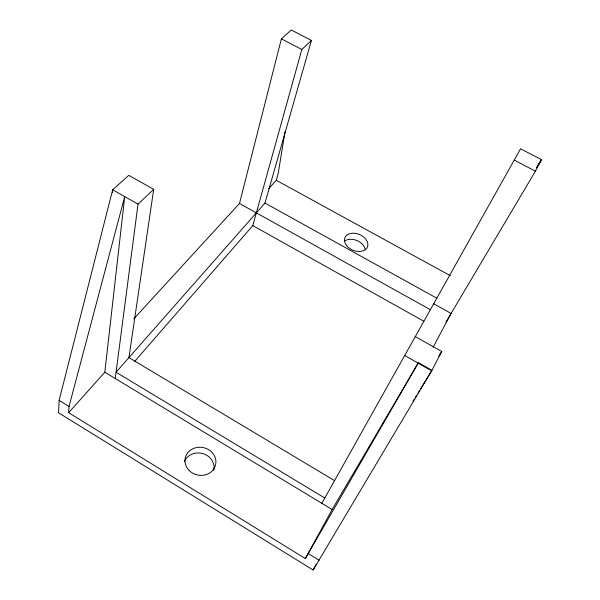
<?xml version="1.0" encoding="UTF-8"?>
<svg xmlns="http://www.w3.org/2000/svg" width="600" height="600" viewBox="0 0 600 600"><rect width="100%" height="100%" fill="white"/><g stroke="black" fill="none" stroke-linecap="round" stroke-linejoin="round"><path stroke-width="0.9" d="M334.553 480.623L128.94 357.6L153.697 189.36L128.805 175.343L112.672 189.773L59.123 400.373L58.568 412.8L313.125 570L431.67 370.785L441.713 351.465L415.283 336.593M68.655 412.695L69.037 406.463L124.718 196.605L104.812 372.218L68.655 412.695L305.332 558.555L418.403 362.692L431.933 370.365L420.375 389.145M112.403 192.562L112.672 189.773L138.023 204.157L115.238 378.517M285.053 131.565L278.13 173.887L276.263 180.285L268.793 188.648M133.822 318.825L239.483 203.49L281.385 38.85L291.285 30L311.423 40.44L264.983 203.077L116.062 372.225L324.795 498.022M134.453 361.688L252.803 225.623L301.83 49.5L311.423 40.44M445.972 322.087L535.433 171.165L541.433 159.623L520.56 148.8L321.84 503.31M433.095 347.257L451.11 313.425L433.695 303.757M313.125 570L316.192 564.263M305.332 558.555L332.138 509.528L418.125 363.157L431.67 370.785M536.67 167.67L541.433 159.623L536.602 167.595M438.787 356.243L441.713 351.465M413.018 401.115L413.993 399.525M414.975 397.928L416.452 395.528M417.923 393.135L419.4 390.743M138.023 204.157L153.697 189.36M281.385 38.85L301.83 49.5M514.215 160.11L535.433 171.165M276.263 180.285L450.405 275.73M264.983 203.077L436.815 298.2M239.483 203.49L430.373 309.697M252.803 225.623L423.877 321.278M404.7 355.478L418.125 363.157M104.812 372.218L332.138 509.528M59.123 400.373L69.037 406.463M308.265 553.59L319.178 560.303M184.507 461.25A15.39 13.935 11.7 0 1 203.303 453.728A15.39 13.935 11.7 0 1 213.705 470.565M344.873 240.9A12.082 8.505 22.5 0 1 357.225 240.645A12.082 8.505 22.5 0 1 365.243 249.81M189.233 470.572A15.54 14.003 12 0 0 215.295 465.877A15.54 14.003 12 0 0 196.83 447.502A15.54 14.003 12 0 0 189.233 470.572M346.62 245.58A12.172 8.512 22.5 0 0 366.825 248.108A12.172 8.512 22.5 0 0 355.103 233.31A12.172 8.512 22.5 0 0 346.62 245.58"/></g></svg>
